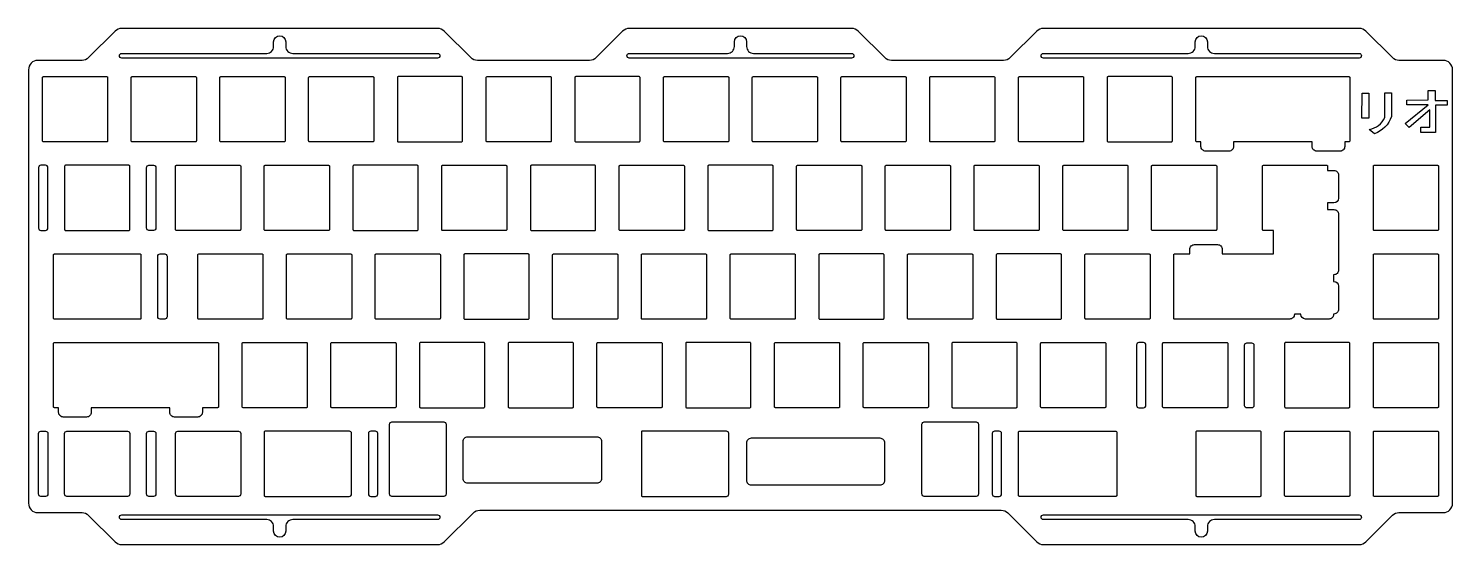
# Model space of a CAD drawing. Header units: millimetres. Extents: x -153 to 153, y -55 to 55.
import ezdxf

# ---------------------------------------------------------------- set-up
doc = ezdxf.new("R2010")
doc.units = ezdxf.units.MM
doc.header["$MEASUREMENT"] = 0

msp = doc.modelspace()

# ---------------------------------------------------------------- linework, layer by layer
for points in [[(152.9, 46.6, 0.414214), (150.9, 48.6), (141.4, 48.6, -0.198912), (139.98, 49.19), (134.29, 54.88, 0.198912), (132.88, 55.47), (65.03, 55.47, 0.198912), (63.62, 54.88), (57.93, 49.19, -0.198912), (56.51, 48.6), (32.43, 48.6, -0.198912), (31.02, 49.19), (25.32, 54.88, 0.198912), (23.91, 55.47), (-23.86, 55.47, 0.198912), (-25.28, 54.88), (-30.97, 49.19, -0.198912), (-32.38, 48.6), (-56.47, 48.6, -0.198912), (-57.88, 49.19), (-63.57, 54.88, 0.198912), (-64.99, 55.47), (-132.83, 55.47, 0.198912), (-134.24, 54.88), (-139.94, 49.19, -0.198912), (-141.35, 48.6), (-150.85, 48.6, 0.414214), (-152.85, 46.6), (-152.85, -46.58, 0.414214), (-150.85, -48.58), (-141.35, -48.58, -0.198912), (-139.94, -49.17), (-134.24, -54.86, 0.198912), (-132.83, -55.45), (-64.99, -55.45, 0.198912), (-63.57, -54.86), (-57.38, -48.67, -0.198901), (-55.97, -48.08), (56.01, -48.08, -0.198923), (57.43, -48.66), (63.62, -54.86, 0.198912), (65.03, -55.44), (132.88, -55.44, 0.198912), (134.29, -54.86), (139.98, -49.16, -0.198912), (141.4, -48.58), (150.9, -48.58, 0.414214), (152.9, -46.58)], [(-97.61, 51.6, 0.414214), (-96.11, 50.1), (-65, 50.1, -1), (-65, 49.1), (-132.82, 49.1, -1), (-132.82, 50.1), (-101.71, 50.1, 0.414214), (-100.21, 51.6), (-100.21, 52.6, -1), (-97.61, 52.6)], [(1.32, 51.6, 0.414214), (2.82, 50.1), (23.89, 50.1, -1), (23.89, 49.1), (-23.85, 49.1, -1), (-23.85, 50.1), (-2.78, 50.1, 0.414214), (-1.28, 51.6), (-1.28, 52.6, -1), (1.32, 52.6)], [(96.16, 50.1, 0.414214), (97.66, 51.6), (97.66, 52.6, -1), (100.26, 52.6), (100.26, 51.6, 0.414214), (101.76, 50.1), (132.86, 50.1, -1), (132.86, 49.1), (65.05, 49.1, -1), (65.05, 50.1)], [(-135.85, 44.91), (-135.85, 31.31, -0.414214), (-136.05, 31.11), (-149.65, 31.11, -0.414214), (-149.85, 31.31), (-149.85, 44.91, -0.414214), (-149.65, 45.11), (-136.05, 45.11, -0.414214)], [(-117, 31.11), (-130.6, 31.11, -0.414214), (-130.8, 31.31), (-130.8, 44.91, -0.414214), (-130.6, 45.11), (-117, 45.11, -0.414214), (-116.8, 44.91), (-116.8, 31.31, -0.414214)], [(-111.75, 31.31), (-111.75, 44.91, -0.414214), (-111.55, 45.11), (-97.95, 45.11, -0.414214), (-97.75, 44.91), (-97.75, 31.31, -0.414214), (-97.95, 31.11), (-111.55, 31.11, -0.414214)], [(-78.7, 44.91), (-78.7, 31.31, -0.414214), (-78.9, 31.11), (-92.5, 31.11, -0.414214), (-92.7, 31.31), (-92.7, 44.91, -0.414214), (-92.5, 45.11), (-78.9, 45.11, -0.414214)], [(-59.85, 31.11, 0.414214), (-59.65, 31.31), (-59.65, 44.91, 0.414214), (-59.85, 45.11), (-73.45, 45.11, 0.414214), (-73.65, 44.91), (-73.65, 31.31, 0.414214), (-73.45, 31.11)], [(-54.6, 31.31), (-54.6, 44.91, -0.414214), (-54.4, 45.11), (-40.8, 45.11, -0.414214), (-40.6, 44.91), (-40.6, 44.12), (-40.6, 44.11), (-40.6, 32.11), (-40.6, 32.11), (-40.6, 31.31, -0.414214), (-40.8, 31.11), (-54.4, 31.11, -0.414214)], [(-35.35, 45.11, 0.414214), (-35.55, 44.91), (-35.55, 31.31, 0.414214), (-35.35, 31.11), (-21.75, 31.11, 0.414214), (-21.55, 31.31), (-21.55, 44.91, 0.414214), (-21.75, 45.11)], [(-16.5, 31.31), (-16.5, 44.91, -0.414214), (-16.3, 45.11), (-2.7, 45.11, -0.414214), (-2.5, 44.91), (-2.5, 31.31, -0.414214), (-2.7, 31.11), (-16.3, 31.11, -0.414214)], [(2.55, 31.31), (2.55, 44.91, -0.414214), (2.75, 45.11), (16.35, 45.11, -0.414214), (16.55, 44.91), (16.55, 31.31, -0.414214), (16.35, 31.11), (2.75, 31.11, -0.414214)], [(21.6, 31.31), (21.6, 44.91, -0.414214), (21.8, 45.11), (35.4, 45.11, -0.414214), (35.6, 44.91), (35.6, 31.31, -0.414214), (35.4, 31.11), (21.8, 31.11, -0.414214)], [(54.65, 32.11), (54.65, 32.11), (54.65, 31.31, -0.414214), (54.45, 31.11), (40.85, 31.11, -0.414214), (40.65, 31.31), (40.65, 44.91, -0.414214), (40.85, 45.11), (54.45, 45.11, -0.414214), (54.65, 44.91), (54.65, 44.12), (54.65, 44.11)], [(59.9, 45.11), (73.5, 45.11, -0.414214), (73.7, 44.91), (73.7, 31.31, -0.414214), (73.5, 31.11), (59.9, 31.11, -0.414214), (59.7, 31.31), (59.7, 44.91, -0.414214)], [(78.95, 45.11, 0.414214), (78.75, 44.91), (78.75, 31.31, 0.414214), (78.95, 31.11), (92.55, 31.11, 0.414214), (92.75, 31.31), (92.75, 44.91, 0.414214), (92.55, 45.11)], [(129.76, 31.11), (129.76, 30.11, -0.414214), (128.76, 29.11), (123.76, 29.11, -0.414214), (122.76, 30.11), (122.76, 31.11), (105.89, 31.11), (105.89, 30.11, -0.414214), (104.89, 29.11), (99.89, 29.11, -0.414214), (98.89, 30.11), (98.89, 31.11), (98, 31.11, -0.414214), (97.8, 31.31), (97.8, 44.91, -0.414214), (98, 45.11), (130.65, 45.11, -0.414214), (130.85, 44.91), (130.85, 31.31, -0.414214), (130.65, 31.11)], [(136.14, 32.85), (135.02, 33.74, 0.238153), (138.37, 36.33), (138.37, 41.62), (139.77, 41.62), (139.77, 36.55, -0.237332)], [(-148.69, 25.56, 0.414214), (-149.19, 26.06), (-150.19, 26.06, 0.414214), (-150.69, 25.56), (-150.69, 12.56, 0.414214), (-150.19, 12.06), (-149.19, 12.06, 0.414214), (-148.69, 12.56)], [(-131.29, 12.06, 0.414214), (-131.09, 12.26), (-131.09, 12.98, 0.019133), (-131.09, 13.06), (-131.09, 25.06, 0.019132), (-131.09, 25.14), (-131.09, 25.86, 0.414214), (-131.29, 26.06), (-144.89, 26.06, 0.414214), (-145.09, 25.86), (-145.09, 12.26, 0.414214), (-144.89, 12.06)], [(-126.99, 26.06), (-125.99, 26.06, -0.414214), (-125.49, 25.56), (-125.49, 12.56, -0.414214), (-125.99, 12.06), (-126.99, 12.06, -0.414214), (-127.49, 12.56), (-127.49, 25.56, -0.414214)], [(-121.28, 12.26), (-121.28, 25.86, -0.414214), (-121.08, 26.06), (-107.48, 26.06, -0.414214), (-107.28, 25.86), (-107.28, 12.26, -0.414214), (-107.48, 12.06), (-121.08, 12.06, -0.414214)], [(-88.23, 25.07), (-88.23, 25.06), (-88.23, 13.06), (-88.23, 13.05), (-88.23, 12.26, -0.414214), (-88.43, 12.06), (-102.03, 12.06, -0.414214), (-102.23, 12.26), (-102.23, 25.86, -0.414214), (-102.03, 26.06), (-88.43, 26.06, -0.414214), (-88.23, 25.86)], [(-82.98, 26.06, 0.414214), (-83.18, 25.86), (-83.18, 12.26, 0.414214), (-82.98, 12.06), (-69.38, 12.06, 0.414214), (-69.18, 12.26), (-69.18, 25.86, 0.414214), (-69.38, 26.06)], [(-63.93, 26.06), (-50.33, 26.06, -0.414214), (-50.13, 25.86), (-50.13, 12.26, -0.414214), (-50.33, 12.06), (-63.93, 12.06, -0.414214), (-64.13, 12.26), (-64.13, 25.86, -0.414214)], [(-31.28, 12.06, 0.414214), (-31.08, 12.26), (-31.08, 13.06), (-31.08, 13.06), (-31.08, 25.06), (-31.08, 25.07), (-31.08, 25.86, 0.414214), (-31.28, 26.06), (-44.88, 26.06, 0.414214), (-45.08, 25.86), (-45.08, 12.26, 0.414214), (-44.88, 12.06)], [(-26.03, 12.26), (-26.03, 25.86, -0.414214), (-25.83, 26.06), (-12.23, 26.06, -0.414214), (-12.03, 25.86), (-12.03, 12.26, -0.414214), (-12.23, 12.06), (-25.83, 12.06, -0.414214)], [(-6.78, 26.06, 0.414214), (-6.98, 25.86), (-6.98, 12.26, 0.414214), (-6.78, 12.06), (6.82, 12.06, 0.414214), (7.02, 12.26), (7.02, 13.05), (7.02, 13.06), (7.02, 25.06), (7.02, 25.07), (7.02, 25.86, 0.414214), (6.82, 26.06)], [(25.87, 12.06), (12.27, 12.06, -0.414214), (12.07, 12.26), (12.07, 25.86, -0.414214), (12.27, 26.06), (25.87, 26.06, -0.414214), (26.07, 25.86), (26.07, 12.26, -0.414214)], [(31.12, 12.26), (31.12, 25.86, -0.414214), (31.32, 26.06), (44.92, 26.06, -0.414214), (45.12, 25.86), (45.12, 12.26, -0.414214), (44.92, 12.06), (31.32, 12.06, -0.414214)], [(64.17, 13.06), (64.17, 12.26, -0.414214), (63.97, 12.06), (50.37, 12.06, -0.414214), (50.17, 12.26), (50.17, 25.86, -0.414214), (50.37, 26.06), (63.97, 26.06, -0.414214), (64.17, 25.86), (64.17, 25.07), (64.17, 25.06), (64.17, 13.06)], [(69.42, 26.06), (83.02, 26.06, -0.414214), (83.22, 25.86), (83.22, 12.26, -0.414214), (83.02, 12.06), (69.42, 12.06, -0.414214), (69.22, 12.26), (69.22, 25.86, -0.414214)], [(102.27, 25.07), (102.27, 25.06), (102.27, 13.06), (102.27, 13.05), (102.27, 12.26, -0.414214), (102.07, 12.06), (88.47, 12.06, -0.414214), (88.27, 12.26), (88.27, 25.86, -0.414214), (88.47, 26.06), (102.07, 26.06, -0.414214), (102.27, 25.86)], [(126.09, 17.97), (126.09, 16.54), (127.44, 16.54, -0.414214), (128.44, 15.54), (128.44, 3.54, -0.414214), (127.44, 2.54), (127.38, 2.54), (127.38, 1.1), (127.44, 1.1, -0.412767), (128.44, 0.1), (128.44, -4.9, -0.414214), (127.44, -5.9), (127.38, -5.9), (127.38, -5.99, -0.414214), (126.38, -6.99), (121.3, -6.99, -0.401509), (120.34, -5.99), (120.34, -5.9), (118.94, -5.9), (118.94, -5.99, -0.414214), (117.94, -6.99), (93.24, -6.99, -0.414214), (93.04, -6.79), (93.04, 6.81, -0.414214), (93.24, 7.01), (96.5, 7.01), (96.5, 8.01, -0.414214), (97.5, 9.01), (100, 9.01), (102.47, 9.01, -0.414218), (103.47, 8.01), (103.47, 7.01), (114.44, 7.01), (114.44, 12.06), (112.28, 12.06, -0.414214), (112.08, 12.26), (112.08, 25.86, -0.414214), (112.28, 26.06), (125.88, 26.06, -0.414214), (126.08, 25.86), (126.08, 25.13, -0.016732), (126.09, 25.06), (126.09, 24.97), (127.44, 24.97, -0.414214), (128.44, 23.97), (128.44, 18.97, -0.412767), (127.44, 17.97)], [(136.89, 26.06), (136.9, 26.06), (148.9, 26.06), (148.91, 26.06), (149.7, 26.06, -0.414214), (149.9, 25.86), (149.9, 25.07, -0.002692), (149.9, 25.06), (149.9, 13.06, -0.002693), (149.9, 13.05), (149.9, 12.26, -0.414214), (149.7, 12.06), (136.1, 12.06, -0.414214), (135.9, 12.26), (135.9, 25.86, -0.414214), (136.1, 26.06)], [(-128.7, 6.81), (-128.7, -6.79, -0.414214), (-128.9, -6.99), (-147.27, -6.99, -0.414214), (-147.47, -6.79), (-147.47, 6.81, -0.414214), (-147.27, 7.01), (-128.9, 7.01, -0.414214)], [(-123.61, -6.99), (-124.61, -6.99, -0.414214), (-125.11, -6.49), (-125.11, 6.51, -0.414214), (-124.61, 7.01), (-123.61, 7.01, -0.414214), (-123.11, 6.51), (-123.11, -6.49, -0.414214)], [(-116.51, -6.79), (-116.51, 6.81, -0.414214), (-116.31, 7.01), (-102.71, 7.01, -0.414214), (-102.51, 6.81), (-102.51, 6.04, -0.008375), (-102.51, 6.01), (-102.51, -5.99, -0.008375), (-102.51, -6.02), (-102.51, -6.79, -0.414214), (-102.71, -6.99), (-116.31, -6.99, -0.414214)], [(-83.66, -6.99), (-97.26, -6.99, -0.414214), (-97.46, -6.79), (-97.46, 6.81, -0.414214), (-97.26, 7.01), (-83.66, 7.01, -0.414214), (-83.46, 6.81), (-83.46, 6.04, -0.008398), (-83.46, 6.01), (-83.46, -5.99, -0.008398), (-83.46, -6.02), (-83.46, -6.79, -0.414214)], [(-64.41, 6.81), (-64.41, 6.04, -0.00842), (-64.41, 6.01), (-64.41, -5.99, -0.008419), (-64.41, -6.02), (-64.41, -6.79, -0.414214), (-64.61, -6.99), (-78.21, -6.99, -0.414214), (-78.41, -6.79), (-78.41, 6.81, -0.414214), (-78.21, 7.01), (-64.61, 7.01, -0.414214)], [(-59.16, 7.01, 0.414214), (-59.36, 6.81), (-59.36, -6.79, 0.414214), (-59.16, -6.99), (-45.56, -6.99, 0.414214), (-45.36, -6.79), (-45.36, -6.02, 0.008329), (-45.36, -5.99), (-45.36, 6.01, 0.008329), (-45.36, 6.04), (-45.36, 6.81, 0.414214), (-45.56, 7.01)], [(-40.31, -6.79), (-40.31, 6.81, -0.414214), (-40.11, 7.01), (-26.51, 7.01, -0.414214), (-26.31, 6.81), (-26.31, 6.04, -0.008237), (-26.31, 6.01), (-26.31, -5.99, -0.008237), (-26.31, -6.02), (-26.31, -6.79, -0.414214), (-26.51, -6.99), (-40.11, -6.99, -0.414214)], [(-7.26, -6.02), (-7.26, -6.79, -0.414214), (-7.46, -6.99), (-21.06, -6.99, -0.414214), (-21.26, -6.79), (-21.26, 6.81, -0.414214), (-21.06, 7.01), (-7.46, 7.01, -0.414214), (-7.26, 6.81), (-7.26, 6.04, -0.008375), (-7.26, 6.01), (-7.26, -5.99, -0.008374)], [(-2.01, 7.01), (11.59, 7.01, -0.414214), (11.79, 6.81), (11.79, 6.04, -0.008283), (11.79, 6.01), (11.79, -5.99, -0.008283), (11.79, -6.02), (11.79, -6.79, -0.414214), (11.59, -6.99), (-2.01, -6.99, -0.414214), (-2.21, -6.79), (-2.21, 6.81, -0.414214)], [(30.84, 6.01, 0.00842), (30.84, 6.04), (30.84, 6.81, 0.414214), (30.64, 7.01), (17.04, 7.01, 0.414214), (16.84, 6.81), (16.84, -6.79, 0.414214), (17.04, -6.99), (30.64, -6.99, 0.414214), (30.84, -6.79), (30.84, -6.02, 0.008419), (30.84, -5.99)], [(49.89, 6.01), (49.89, -5.99, -0.008329), (49.89, -6.02), (49.89, -6.79, -0.414214), (49.69, -6.99), (36.09, -6.99, -0.414214), (35.89, -6.79), (35.89, 6.81, -0.414214), (36.09, 7.01), (49.69, 7.01, -0.414214), (49.89, 6.81), (49.89, 6.04, -0.008329)], [(68.94, 6.81, 0.414214), (68.74, 7.01), (55.14, 7.01, 0.414214), (54.94, 6.81), (54.94, -6.79, 0.414214), (55.14, -6.99), (68.74, -6.99, 0.414214), (68.94, -6.79), (68.94, -6.02, 0.008237), (68.94, -5.99), (68.94, 6.01, 0.008237), (68.94, 6.04)], [(87.99, -6.02), (87.99, -6.79, -0.414214), (87.79, -6.99), (74.19, -6.99, -0.414214), (73.99, -6.79), (73.99, 6.81, -0.414214), (74.19, 7.01), (87.79, 7.01, -0.414214), (87.99, 6.81), (87.99, 6.04, -0.008375), (87.99, 6.01), (87.99, -5.99, -0.008374)], [(149.9, 6.81), (149.9, 6.02, -0.002692), (149.9, 6.01), (149.9, -5.99, -0.002693), (149.9, -6), (149.9, -6.79, -0.414214), (149.7, -6.99), (136.1, -6.99, -0.414214), (135.9, -6.79), (135.9, 6.81, -0.414214), (136.1, 7.01), (136.89, 7.01), (136.9, 7.01), (148.9, 7.01), (148.9, 7.01), (149.7, 7.01, -0.414214)], [(-122.51, -27.04), (-122.51, -26.04), (-139.38, -26.04), (-139.38, -27.04, -0.414214), (-140.38, -28.04), (-145.38, -28.04, -0.414214), (-146.38, -27.04), (-146.38, -26.04), (-147.29, -26.04, -0.414214), (-147.49, -25.84), (-147.49, -12.24, -0.414214), (-147.29, -12.04), (-112.24, -12.04, -0.414214), (-112.04, -12.24), (-112.04, -12.99, -0.013538), (-112.04, -13.04), (-112.04, -25.04, -0.013538), (-112.04, -25.09), (-112.04, -25.84, -0.414214), (-112.24, -26.04), (-115.51, -26.04), (-115.51, -27.04, -0.414214), (-116.51, -28.04), (-121.51, -28.04, -0.414214)], [(-106.79, -12.04), (-106.02, -12.04, -0.008222), (-105.99, -12.04), (-93.99, -12.04, -0.008222), (-93.96, -12.04), (-93.19, -12.04, -0.414214), (-92.99, -12.24), (-92.99, -25.84, -0.414214), (-93.19, -26.04), (-106.79, -26.04, -0.414214), (-106.99, -25.84), (-106.99, -12.24, -0.414214)], [(-87.94, -25.04), (-87.94, -13.04), (-87.94, -13.03), (-87.94, -12.24, -0.414214), (-87.74, -12.04), (-86.97, -12.04, -0.008222), (-86.94, -12.04), (-74.94, -12.04, -0.008222), (-74.91, -12.04), (-74.14, -12.04, -0.414214), (-73.94, -12.24), (-73.94, -25.84, -0.414214), (-74.14, -26.04), (-87.74, -26.04, -0.414214), (-87.94, -25.84), (-87.94, -25.04)], [(-68.89, -25.84, 0.414214), (-68.69, -26.04), (-55.09, -26.04, 0.414214), (-54.89, -25.84), (-54.89, -12.24, 0.414214), (-55.09, -12.04), (-55.86, -12.04, 0.008221), (-55.89, -12.04), (-67.89, -12.04, 0.008221), (-67.92, -12.04), (-68.69, -12.04, 0.414214), (-68.89, -12.24)], [(-35.84, -12.24, 0.414214), (-36.04, -12.04), (-36.81, -12.04, 0.008222), (-36.84, -12.04), (-48.84, -12.04, 0.008222), (-48.87, -12.04), (-49.64, -12.04, 0.414214), (-49.84, -12.24), (-49.84, -25.84, 0.414214), (-49.64, -26.04), (-36.04, -26.04, 0.414214), (-35.84, -25.84)], [(-16.79, -25.04), (-16.79, -25.04), (-16.79, -25.84, -0.414214), (-16.99, -26.04), (-30.59, -26.04, -0.414214), (-30.79, -25.84), (-30.79, -12.24, -0.414214), (-30.59, -12.04), (-29.82, -12.04, -0.008221), (-29.79, -12.04), (-17.79, -12.04, -0.008222), (-17.76, -12.04), (-16.99, -12.04, -0.414214), (-16.79, -12.24), (-16.79, -13.03), (-16.79, -13.04)], [(-11.54, -12.04, 0.414214), (-11.74, -12.24), (-11.74, -25.84, 0.414214), (-11.54, -26.04), (2.06, -26.04, 0.414214), (2.26, -25.84), (2.26, -12.24, 0.414214), (2.06, -12.04), (1.29, -12.04, 0.008221), (1.26, -12.04), (-10.74, -12.04, 0.008222), (-10.77, -12.04)], [(7.51, -12.04), (8.28, -12.04, -0.008222), (8.31, -12.04), (20.31, -12.04, -0.008222), (20.34, -12.04), (21.11, -12.04, -0.414214), (21.31, -12.24), (21.31, -25.84, -0.414214), (21.11, -26.04), (7.51, -26.04, -0.414214), (7.31, -25.84), (7.31, -25.04), (7.31, -25.04), (7.31, -13.04), (7.31, -13.03), (7.31, -12.24, -0.414214)], [(39.39, -12.04), (40.16, -12.04, -0.414214), (40.36, -12.24), (40.36, -25.84, -0.414214), (40.16, -26.04), (26.56, -26.04, -0.414214), (26.36, -25.84), (26.36, -12.24, -0.414214), (26.56, -12.04), (27.33, -12.04, -0.008222), (27.36, -12.04), (39.36, -12.04, -0.008222)], [(59.41, -12.24, 0.414214), (59.21, -12.04), (58.44, -12.04, 0.008222), (58.41, -12.04), (46.41, -12.04, 0.008222), (46.38, -12.04), (45.61, -12.04, 0.414214), (45.41, -12.24), (45.41, -25.84, 0.414214), (45.61, -26.04), (59.21, -26.04, 0.414214), (59.41, -25.84)], [(78.46, -25.04), (78.46, -25.04), (78.46, -25.84, -0.414214), (78.26, -26.04), (64.66, -26.04, -0.414214), (64.46, -25.84), (64.46, -12.24, -0.414214), (64.66, -12.04), (65.43, -12.04, -0.008221), (65.46, -12.04), (77.46, -12.04, -0.008222), (77.49, -12.04), (78.26, -12.04, -0.414214), (78.46, -12.24), (78.46, -13.03), (78.46, -13.04)], [(85.56, -12.04, 0.414214), (85.06, -12.54), (85.06, -25.54, 0.414214), (85.56, -26.04), (86.56, -26.04, 0.414214), (87.06, -25.54), (87.06, -12.54, 0.414214), (86.56, -12.04)], [(90.86, -12.04), (104.46, -12.04, -0.414214), (104.66, -12.24), (104.66, -25.84, -0.414214), (104.46, -26.04), (90.86, -26.04, -0.414214), (90.66, -25.84), (90.66, -12.24, -0.414214)], [(108.26, -25.6), (108.26, -12.6, -0.414214), (108.76, -12.1), (109.76, -12.1, -0.414214), (110.26, -12.6), (110.26, -25.6, -0.414214), (109.76, -26.1), (108.76, -26.1, -0.414214)], [(130.85, -12.24, 0.414214), (130.65, -12.04), (117.05, -12.04, 0.414214), (116.85, -12.24), (116.85, -25.84, 0.414214), (117.05, -26.04), (130.65, -26.04, 0.414214), (130.85, -25.84)], [(148.9, -12.04), (148.91, -12.04), (149.7, -12.04, -0.414214), (149.9, -12.24), (149.9, -13.03, -0.002692), (149.9, -13.04), (149.9, -25.04, -0.002693), (149.9, -25.05), (149.9, -25.84, -0.414214), (149.7, -26.04), (136.1, -26.04, -0.414214), (135.9, -25.84), (135.9, -12.24, -0.414214), (136.1, -12.04), (136.89, -12.04), (136.9, -12.04)], [(-74.81, -29.09), (-69.64, -29.09, -0.001235), (-69.64, -29.09), (-63.69, -29.09, -0.414214), (-63.19, -29.59), (-63.19, -44.6, -0.414214), (-63.69, -45.1), (-74.81, -45.09, -0.414214), (-75.31, -44.59), (-75.31, -29.59, -0.414214)], [(39.49, -29.09), (50.61, -29.09, -0.414214), (51.11, -29.59), (51.11, -44.59, -0.414211), (50.61, -45.09), (39.49, -45.09, -0.414214), (38.99, -44.59), (38.99, -29.59, -0.414216)], [(-150.69, -44.59), (-150.69, -31.59, -0.000267), (-150.69, -31.59, -0.414214), (-150.19, -31.09), (-149.19, -31.09, -0.414214), (-148.69, -31.59, -0.000267), (-148.69, -31.59), (-148.69, -44.59, -0.414214), (-149.19, -45.09), (-150.19, -45.09, -0.414214)], [(-145.09, -44.59), (-145.09, -31.59, -0.414214), (-144.59, -31.09), (-131.59, -31.09, -0.414214), (-131.09, -31.59), (-131.09, -44.59, -0.414214), (-131.59, -45.09), (-144.59, -45.09, -0.414214)], [(-125.49, -31.59), (-125.49, -44.59, -0.414214), (-125.99, -45.09), (-126.99, -45.09, -0.414214), (-127.49, -44.59), (-127.49, -31.59, -0.000267), (-127.49, -31.59, -0.414214), (-126.99, -31.09), (-125.99, -31.09, -0.414214), (-125.49, -31.59, -0.000267)], [(-107.28, -31.59), (-107.28, -44.59, -0.414214), (-107.78, -45.09), (-120.78, -45.09, -0.414214), (-121.28, -44.59), (-121.28, -31.59, -0.414214), (-120.78, -31.09), (-107.78, -31.09, -0.414214)], [(-83.47, -31.59, 0.412167), (-83.96, -31.09), (-102.03, -31.09, 0.414214), (-102.23, -31.29), (-102.23, -44.89, 0.414214), (-102.03, -45.09), (-83.97, -45.09, 0.414214), (-83.47, -44.59)], [(-79.87, -44.59, 0.414214), (-79.37, -45.09), (-78.37, -45.09, 0.414214), (-77.87, -44.59), (-77.87, -31.59, 0.414214), (-78.37, -31.09), (-79.37, -31.09, 0.414214), (-79.87, -31.59)], [(-29.82, -33.28), (-29.82, -41.28, -0.414214), (-30.82, -42.28), (-58.54, -42.28, -0.414214), (-59.54, -41.28), (-59.54, -33.28, -0.414214), (-58.54, -32.28), (-30.82, -32.28, -0.414214)], [(-2.51, -31.59, 0.414214), (-3.01, -31.09, -0.000358), (-21.06, -31.09, 0.414214), (-21.26, -31.29), (-21.26, -44.89, 0.414214), (-21.06, -45.09), (-3.01, -45.09, 0.414214), (-2.51, -44.59)], [(30.01, -42.62, 0.414214), (31.01, -41.62), (31.01, -33.62, 0.414214), (30.01, -32.62), (2.28, -32.62, 0.414214), (1.28, -33.62), (1.28, -41.62, 0.414214), (2.28, -42.62)], [(54.09, -44.59, 0.414214), (54.59, -45.09), (55.59, -45.09, 0.414214), (56.09, -44.59), (56.09, -31.59, 0.414214), (55.59, -31.09), (54.59, -31.09, 0.414214), (54.09, -31.59)], [(59.9, -31.09), (80.64, -31.09, -0.411924), (80.84, -31.29), (80.84, -32.04, -0.012714), (80.84, -32.09), (80.84, -44.09, -0.012715), (80.84, -44.14), (80.84, -44.89, -0.414214), (80.64, -45.09), (59.9, -45.09, -0.414214), (59.7, -44.89), (59.7, -31.29, -0.414214)], [(111.6, -45.09, 0.414214), (111.8, -44.89), (111.8, -31.29, 0.414214), (111.6, -31.09), (98, -31.09, 0.414214), (97.8, -31.29), (97.8, -44.89, 0.414214), (98, -45.09)], [(130.65, -45.09), (117.05, -45.09, -0.414214), (116.85, -44.89), (116.85, -31.29, -0.414214), (117.05, -31.09), (130.65, -31.09, -0.414214), (130.85, -31.29), (130.85, -44.89, -0.414214)], [(149.7, -45.09), (136.1, -45.09, -0.414214), (135.9, -44.89), (135.9, -31.29, -0.414214), (136.1, -31.09), (149.7, -31.09, -0.414214), (149.9, -31.29), (149.9, -44.89, -0.414214)], [(-96.11, -50.08, 0.414214), (-97.61, -51.58), (-97.61, -52.58, -1), (-100.21, -52.58), (-100.21, -51.58, 0.414214), (-101.71, -50.08), (-132.82, -50.08, -1), (-132.82, -49.08), (-65, -49.08, -1), (-65, -50.08)], [(101.76, -50.08, 0.414214), (100.26, -51.58), (100.26, -52.58, -1), (97.66, -52.58), (97.66, -51.58, 0.414214), (96.16, -50.08), (65.05, -50.08, -1), (65.05, -49.08), (132.86, -49.08, -1), (132.86, -50.08)]]:
    msp.add_lwpolyline(points, format="xyb", close=True)
for points in [[(133.49, 41.58), (134.95, 41.58), (134.95, 36.19), (133.45, 36.19)], [(146.08, 34.23), (148.02, 34.23), (148.02, 37.97), (143.58, 34.17), (142.71, 35.02), (147.65, 39.05), (143.11, 39.05), (143.11, 40.05), (147.68, 40.11), (147.68, 42.15), (149.2, 42.15), (149.2, 39.95), (151.73, 39.95), (151.73, 39.01), (149.27, 39.01), (149.27, 33.13), (146.08, 33.13)]]:
    msp.add_lwpolyline(points, close=True)

doc.saveas('drawing.dxf')
